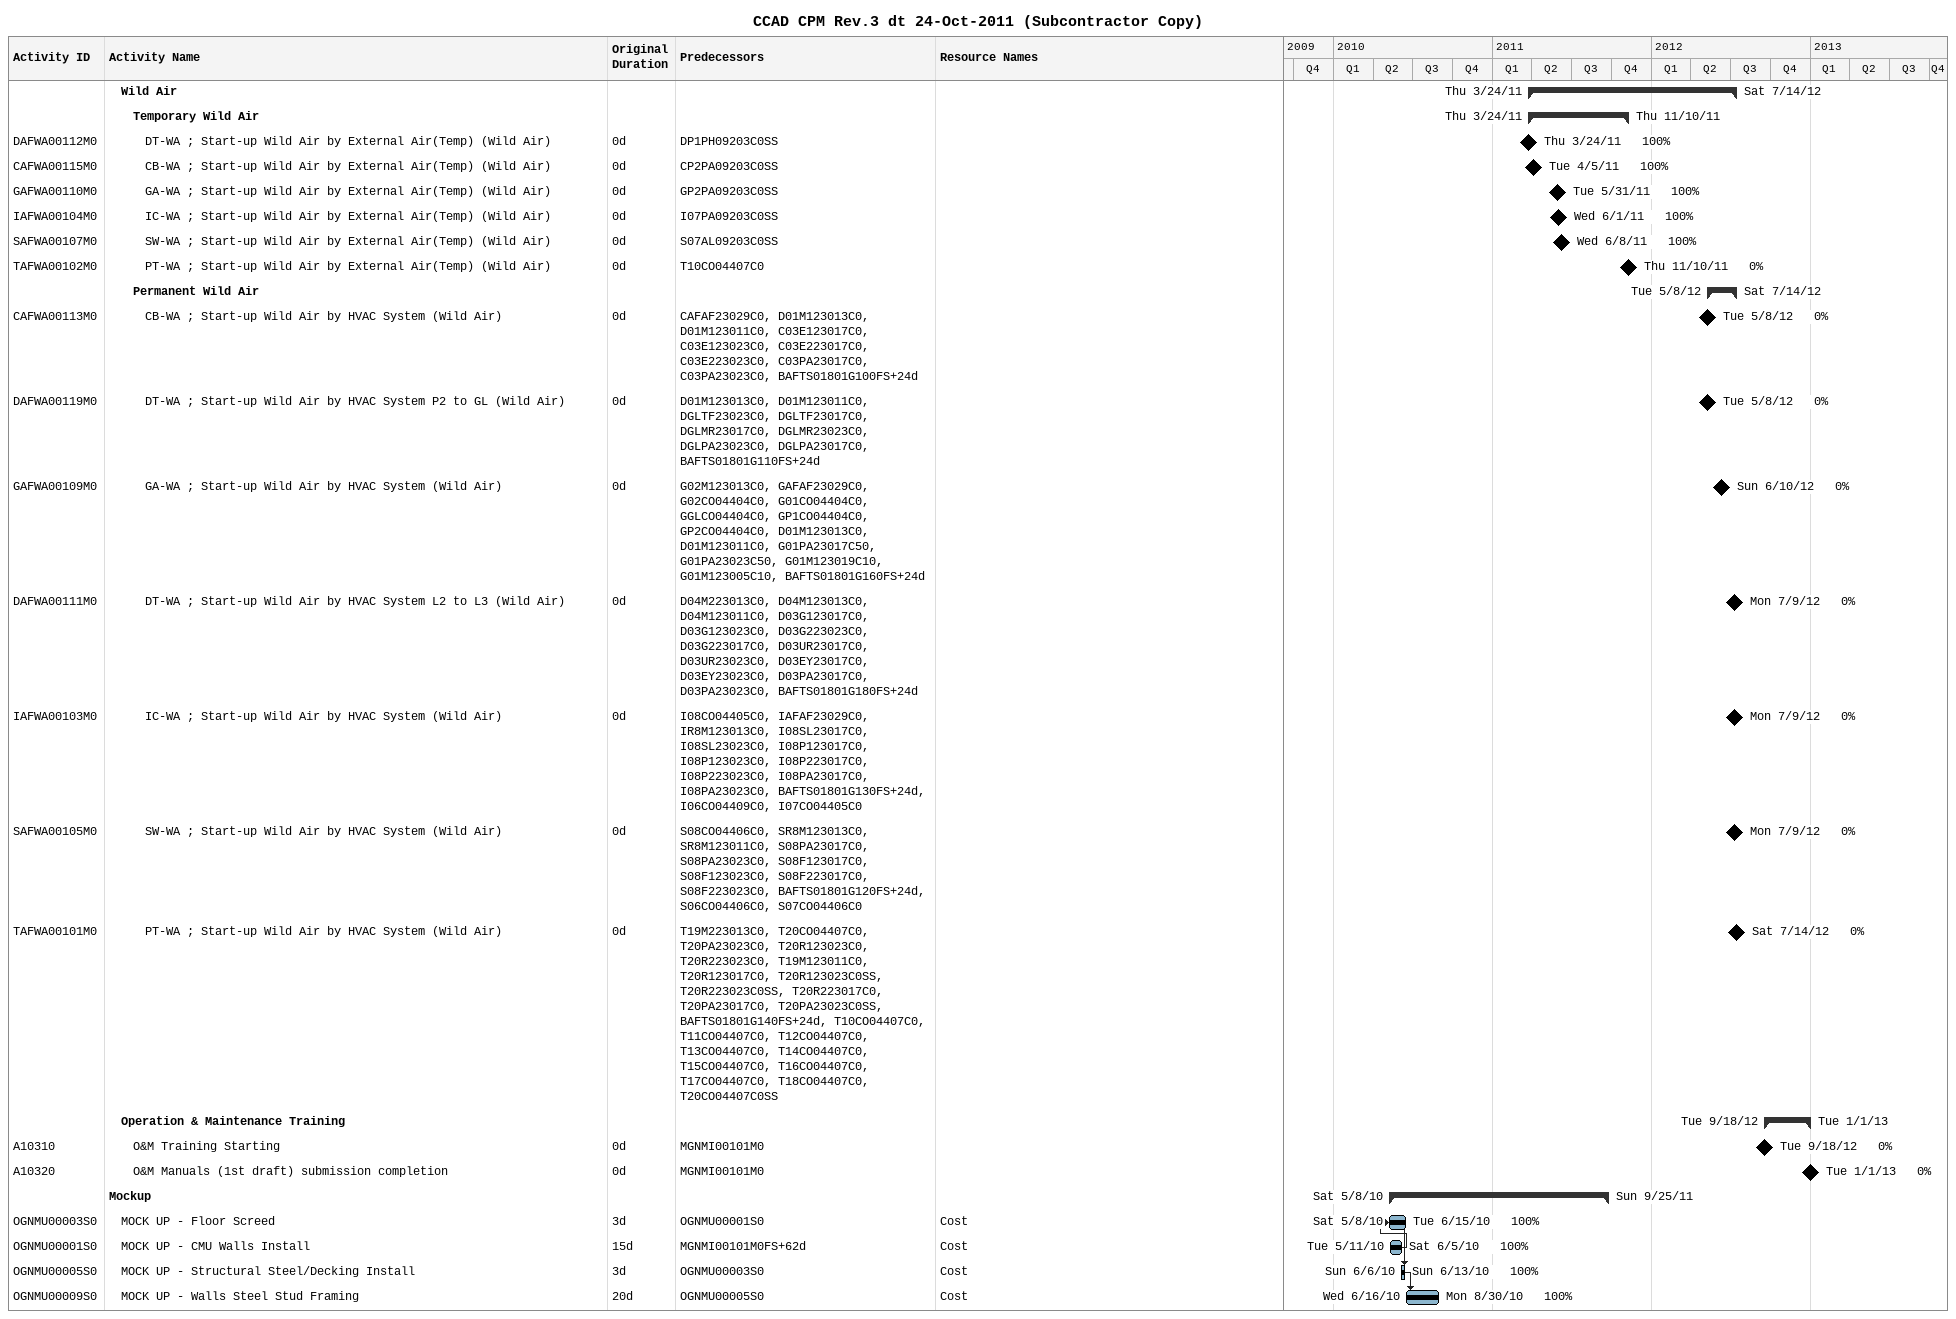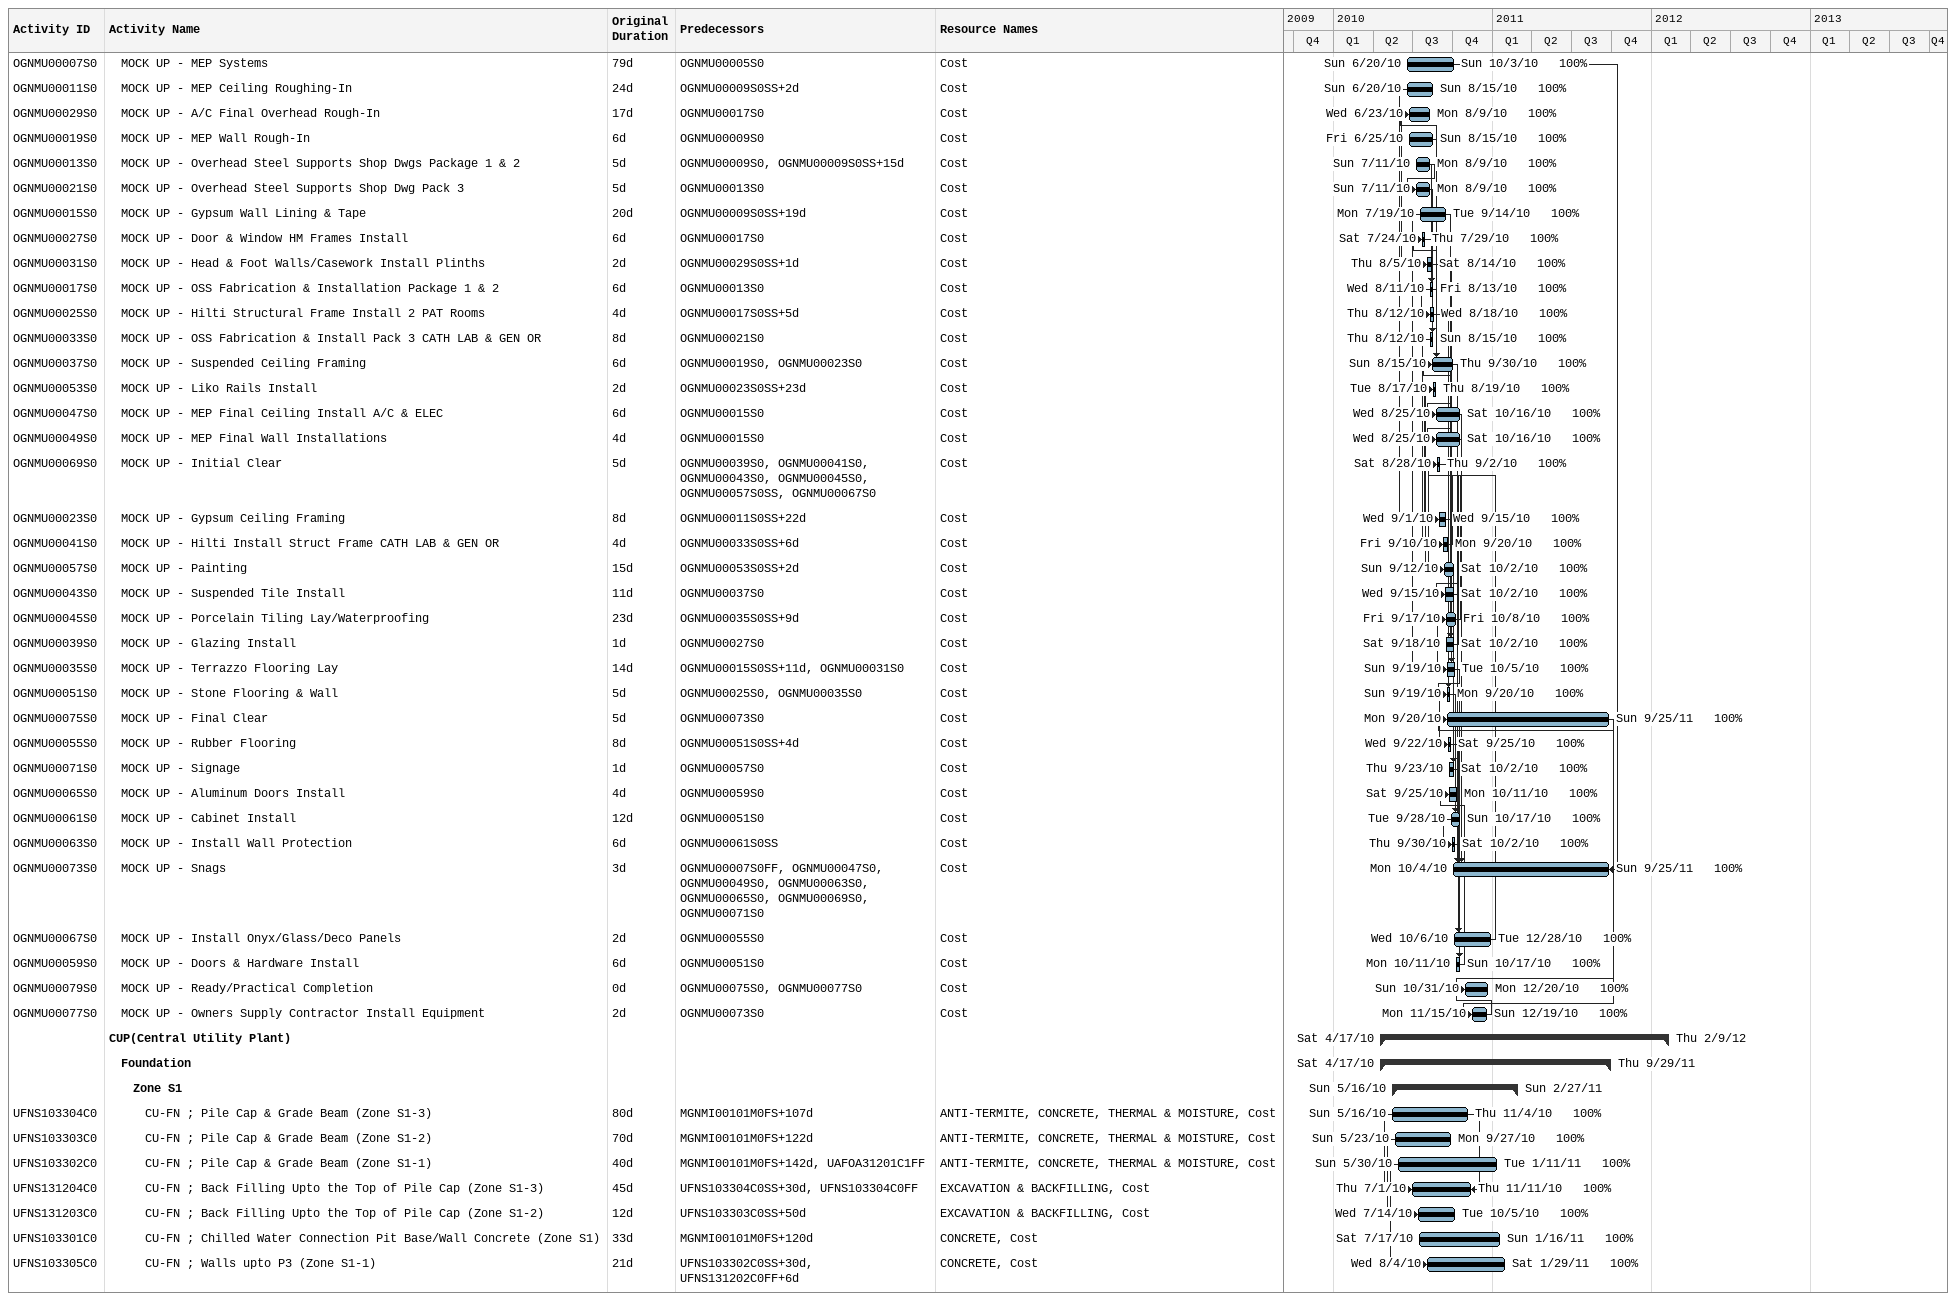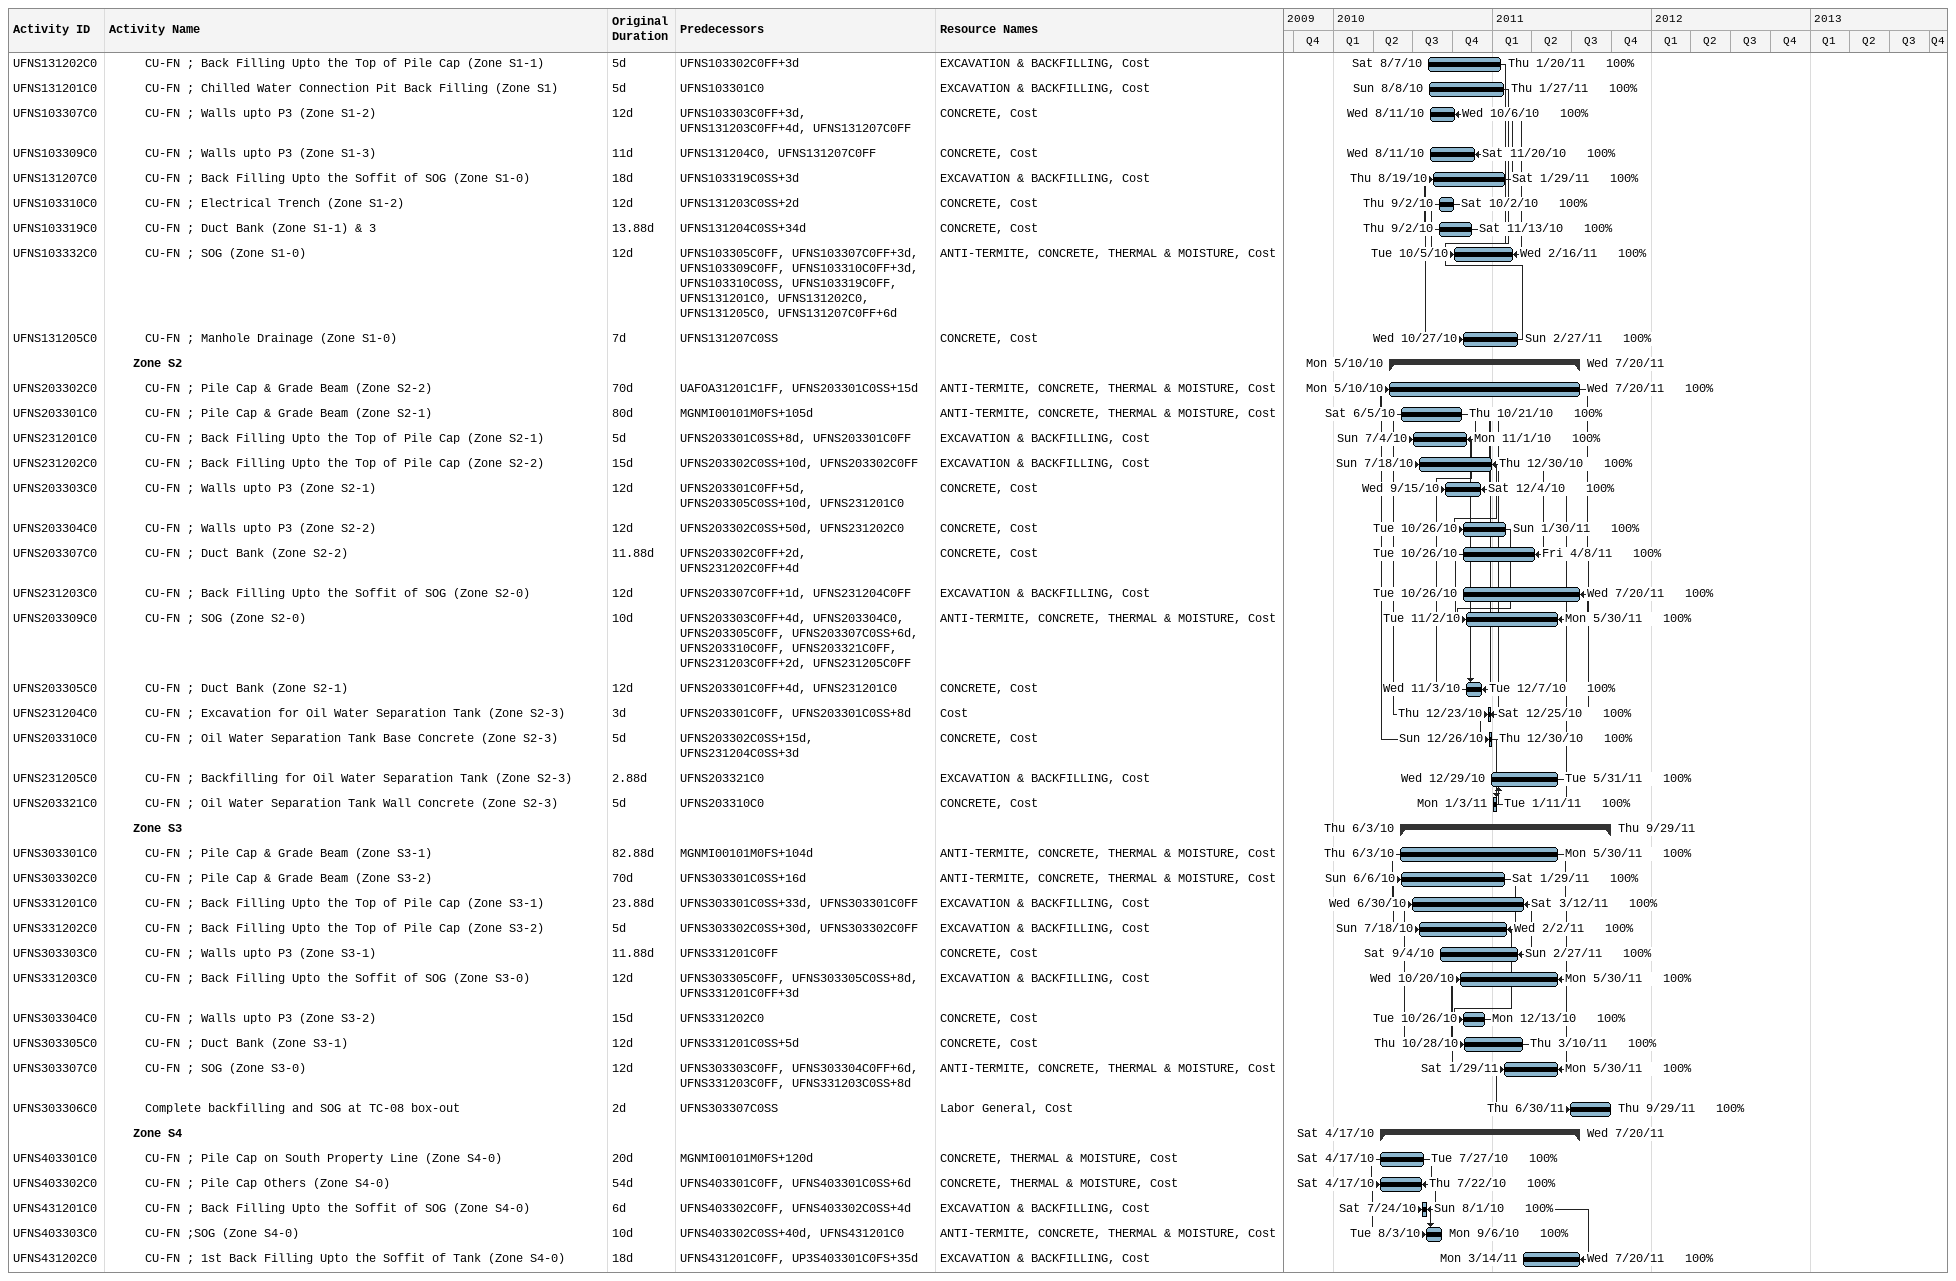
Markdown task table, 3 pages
CCAD CPM Rev.3 dt 24-Oct-2011 (Subcontractor Copy)

| ID | Level | Task | Original duration | Start | Finish | Predecessors | Resources | % complete |
|---|---|---|---|---|---|---|---|---|
|  | 2 | **Wild Air** |  | 2011-03-24 | 2012-07-14 |  |  |  |
|  | 3 | **Temporary Wild Air** |  | 2011-03-24 | 2011-11-10 |  |  |  |
| DAFWA00112M0 | 4 | DT-WA ; Start-up Wild Air by External Air(Temp) (Wild Air) | 0d | 2011-03-24 | 2011-03-24 | DP1PH09203C0SS |  | 100 |
| CAFWA00115M0 | 4 | CB-WA ; Start-up Wild Air by External Air(Temp) (Wild Air) | 0d | 2011-04-05 | 2011-04-05 | CP2PA09203C0SS |  | 100 |
| GAFWA00110M0 | 4 | GA-WA ; Start-up Wild Air by External Air(Temp) (Wild Air) | 0d | 2011-05-31 | 2011-05-31 | GP2PA09203C0SS |  | 100 |
| IAFWA00104M0 | 4 | IC-WA ; Start-up Wild Air by External Air(Temp) (Wild Air) | 0d | 2011-06-01 | 2011-06-01 | I07PA09203C0SS |  | 100 |
| SAFWA00107M0 | 4 | SW-WA ; Start-up Wild Air by External Air(Temp) (Wild Air) | 0d | 2011-06-08 | 2011-06-08 | S07AL09203C0SS |  | 100 |
| TAFWA00102M0 | 4 | PT-WA ; Start-up Wild Air by External Air(Temp) (Wild Air) | 0d | 2011-11-10 | 2011-11-10 | T10CO04407C0 |  | 0 |
|  | 3 | **Permanent Wild Air** |  | 2012-05-08 | 2012-07-14 |  |  |  |
| CAFWA00113M0 | 4 | CB-WA ; Start-up Wild Air by HVAC System (Wild Air) | 0d | 2012-05-08 | 2012-05-08 | CAFAF23029C0, D01M123013C0, D01M123011C0, C03E123017C0, C03E123023C0, C03E223017C0, C03E223023C0, C03PA23017C0, C03PA23023C0, BAFTS01801G100FS+24d |  | 0 |
| DAFWA00119M0 | 4 | DT-WA ; Start-up Wild Air by HVAC System P2 to GL (Wild Air) | 0d | 2012-05-08 | 2012-05-08 | D01M123013C0, D01M123011C0, DGLTF23023C0, DGLTF23017C0, DGLMR23017C0, DGLMR23023C0, DGLPA23023C0, DGLPA23017C0, BAFTS01801G110FS+24d |  | 0 |
| GAFWA00109M0 | 4 | GA-WA ; Start-up Wild Air by HVAC System (Wild Air) | 0d | 2012-06-10 | 2012-06-10 | G02M123013C0, GAFAF23029C0, G02CO04404C0, G01CO04404C0, GGLCO04404C0, GP1CO04404C0, GP2CO04404C0, D01M123013C0, D01M123011C0, G01PA23017C50, G01PA23023C50, G01M123019C10, G01M123005C10, BAFTS01801G160FS+24d |  | 0 |
| DAFWA00111M0 | 4 | DT-WA ; Start-up Wild Air by HVAC System L2 to L3 (Wild Air) | 0d | 2012-07-09 | 2012-07-09 | D04M223013C0, D04M123013C0, D04M123011C0, D03G123017C0, D03G123023C0, D03G223023C0, D03G223017C0, D03UR23017C0, D03UR23023C0, D03EY23017C0, D03EY23023C0, D03PA23017C0, D03PA23023C0, BAFTS01801G180FS+24d |  | 0 |
| IAFWA00103M0 | 4 | IC-WA ; Start-up Wild Air by HVAC System (Wild Air) | 0d | 2012-07-09 | 2012-07-09 | I08CO04405C0, IAFAF23029C0, IR8M123013C0, I08SL23017C0, I08SL23023C0, I08P123017C0, I08P123023C0, I08P223017C0, I08P223023C0, I08PA23017C0, I08PA23023C0, BAFTS01801G130FS+24d, I06CO04409C0, I07CO04405C0 |  | 0 |
| SAFWA00105M0 | 4 | SW-WA ; Start-up Wild Air by HVAC System (Wild Air) | 0d | 2012-07-09 | 2012-07-09 | S08CO04406C0, SR8M123013C0, SR8M123011C0, S08PA23017C0, S08PA23023C0, S08F123017C0, S08F123023C0, S08F223017C0, S08F223023C0, BAFTS01801G120FS+24d, S06CO04406C0, S07CO04406C0 |  | 0 |
| TAFWA00101M0 | 4 | PT-WA ; Start-up Wild Air by HVAC System (Wild Air) | 0d | 2012-07-14 | 2012-07-14 | T19M223013C0, T20CO04407C0, T20PA23023C0, T20R123023C0, T20R223023C0, T19M123011C0, T20R123017C0, T20R123023C0SS, T20R223023C0SS, T20R223017C0, T20PA23017C0, T20PA23023C0SS, BAFTS01801G140FS+24d, T10CO04407C0, T11CO04407C0, T12CO04407C0, T13CO04407C0, T14CO04407C0, T15CO04407C0, T16CO04407C0, T17CO04407C0, T18CO04407C0, T20CO04407C0SS |  | 0 |
|  | 2 | **Operation & Maintenance Training** |  | 2012-09-18 | 2013-01-01 |  |  |  |
| A10310 | 3 | O&M Training Starting | 0d | 2012-09-18 | 2012-09-18 | MGNMI00101M0 |  | 0 |
| A10320 | 3 | O&M Manuals (1st draft) submission completion | 0d | 2013-01-01 | 2013-01-01 | MGNMI00101M0 |  | 0 |
|  | 1 | **Mockup** |  | 2010-05-08 | 2011-09-25 |  |  |  |
| OGNMU00003S0 | 2 | MOCK UP - Floor Screed | 3d | 2010-05-08 | 2010-06-15 | OGNMU00001S0 | Cost | 100 |
| OGNMU00001S0 | 2 | MOCK UP - CMU Walls Install | 15d | 2010-05-11 | 2010-06-05 | MGNMI00101M0FS+62d | Cost | 100 |
| OGNMU00005S0 | 2 | MOCK UP - Structural Steel/Decking Install | 3d | 2010-06-06 | 2010-06-13 | OGNMU00003S0 | Cost | 100 |
| OGNMU00009S0 | 2 | MOCK UP - Walls Steel Stud Framing | 20d | 2010-06-16 | 2010-08-30 | OGNMU00005S0 | Cost | 100 |
| OGNMU00007S0 | 2 | MOCK UP - MEP Systems | 79d | 2010-06-20 | 2010-10-03 | OGNMU00005S0 | Cost | 100 |
| OGNMU00011S0 | 2 | MOCK UP - MEP Ceiling Roughing-In | 24d | 2010-06-20 | 2010-08-15 | OGNMU00009S0SS+2d | Cost | 100 |
| OGNMU00029S0 | 2 | MOCK UP - A/C Final Overhead Rough-In | 17d | 2010-06-23 | 2010-08-09 | OGNMU00017S0 | Cost | 100 |
| OGNMU00019S0 | 2 | MOCK UP - MEP Wall Rough-In | 6d | 2010-06-25 | 2010-08-15 | OGNMU00009S0 | Cost | 100 |
| OGNMU00013S0 | 2 | MOCK UP - Overhead Steel Supports Shop Dwgs Package 1 & 2 | 5d | 2010-07-11 | 2010-08-09 | OGNMU00009S0, OGNMU00009S0SS+15d | Cost | 100 |
| OGNMU00021S0 | 2 | MOCK UP - Overhead Steel Supports Shop Dwg Pack 3 | 5d | 2010-07-11 | 2010-08-09 | OGNMU00013S0 | Cost | 100 |
| OGNMU00015S0 | 2 | MOCK UP - Gypsum Wall Lining & Tape | 20d | 2010-07-19 | 2010-09-14 | OGNMU00009S0SS+19d | Cost | 100 |
| OGNMU00027S0 | 2 | MOCK UP - Door & Window HM Frames Install | 6d | 2010-07-24 | 2010-07-29 | OGNMU00017S0 | Cost | 100 |
| OGNMU00031S0 | 2 | MOCK UP - Head & Foot Walls/Casework Install Plinths | 2d | 2010-08-05 | 2010-08-14 | OGNMU00029S0SS+1d | Cost | 100 |
| OGNMU00017S0 | 2 | MOCK UP - OSS Fabrication & Installation Package 1 & 2 | 6d | 2010-08-11 | 2010-08-13 | OGNMU00013S0 | Cost | 100 |
| OGNMU00025S0 | 2 | MOCK UP - Hilti Structural Frame Install 2 PAT Rooms | 4d | 2010-08-12 | 2010-08-18 | OGNMU00017S0SS+5d | Cost | 100 |
| OGNMU00033S0 | 2 | MOCK UP - OSS Fabrication & Install Pack 3 CATH LAB & GEN OR | 8d | 2010-08-12 | 2010-08-15 | OGNMU00021S0 | Cost | 100 |
| OGNMU00037S0 | 2 | MOCK UP - Suspended Ceiling Framing | 6d | 2010-08-15 | 2010-09-30 | OGNMU00019S0, OGNMU00023S0 | Cost | 100 |
| OGNMU00053S0 | 2 | MOCK UP - Liko Rails Install | 2d | 2010-08-17 | 2010-08-19 | OGNMU00023S0SS+23d | Cost | 100 |
| OGNMU00047S0 | 2 | MOCK UP - MEP Final Ceiling Install A/C & ELEC | 6d | 2010-08-25 | 2010-10-16 | OGNMU00015S0 | Cost | 100 |
| OGNMU00049S0 | 2 | MOCK UP - MEP Final Wall Installations | 4d | 2010-08-25 | 2010-10-16 | OGNMU00015S0 | Cost | 100 |
| OGNMU00069S0 | 2 | MOCK UP - Initial Clear | 5d | 2010-08-28 | 2010-09-02 | OGNMU00039S0, OGNMU00041S0, OGNMU00043S0, OGNMU00045S0, OGNMU00057S0SS, OGNMU00067S0 | Cost | 100 |
| OGNMU00023S0 | 2 | MOCK UP - Gypsum Ceiling Framing | 8d | 2010-09-01 | 2010-09-15 | OGNMU00011S0SS+22d | Cost | 100 |
| OGNMU00041S0 | 2 | MOCK UP - Hilti Install Struct Frame CATH LAB & GEN OR | 4d | 2010-09-10 | 2010-09-20 | OGNMU00033S0SS+6d | Cost | 100 |
| OGNMU00057S0 | 2 | MOCK UP - Painting | 15d | 2010-09-12 | 2010-10-02 | OGNMU00053S0SS+2d | Cost | 100 |
| OGNMU00043S0 | 2 | MOCK UP - Suspended Tile Install | 11d | 2010-09-15 | 2010-10-02 | OGNMU00037S0 | Cost | 100 |
| OGNMU00045S0 | 2 | MOCK UP - Porcelain Tiling Lay/Waterproofing | 23d | 2010-09-17 | 2010-10-08 | OGNMU00035S0SS+9d | Cost | 100 |
| OGNMU00039S0 | 2 | MOCK UP - Glazing Install | 1d | 2010-09-18 | 2010-10-02 | OGNMU00027S0 | Cost | 100 |
| OGNMU00035S0 | 2 | MOCK UP - Terrazzo Flooring Lay | 14d | 2010-09-19 | 2010-10-05 | OGNMU00015S0SS+11d, OGNMU00031S0 | Cost | 100 |
| OGNMU00051S0 | 2 | MOCK UP - Stone Flooring & Wall | 5d | 2010-09-19 | 2010-09-20 | OGNMU00025S0, OGNMU00035S0 | Cost | 100 |
| OGNMU00075S0 | 2 | MOCK UP - Final Clear | 5d | 2010-09-20 | 2011-09-25 | OGNMU00073S0 | Cost | 100 |
| OGNMU00055S0 | 2 | MOCK UP - Rubber Flooring | 8d | 2010-09-22 | 2010-09-25 | OGNMU00051S0SS+4d | Cost | 100 |
| OGNMU00071S0 | 2 | MOCK UP - Signage | 1d | 2010-09-23 | 2010-10-02 | OGNMU00057S0 | Cost | 100 |
| OGNMU00065S0 | 2 | MOCK UP - Aluminum Doors Install | 4d | 2010-09-25 | 2010-10-11 | OGNMU00059S0 | Cost | 100 |
| OGNMU00061S0 | 2 | MOCK UP - Cabinet Install | 12d | 2010-09-28 | 2010-10-17 | OGNMU00051S0 | Cost | 100 |
| OGNMU00063S0 | 2 | MOCK UP - Install Wall Protection | 6d | 2010-09-30 | 2010-10-02 | OGNMU00061S0SS | Cost | 100 |
| OGNMU00073S0 | 2 | MOCK UP - Snags | 3d | 2010-10-04 | 2011-09-25 | OGNMU00007S0FF, OGNMU00047S0, OGNMU00049S0, OGNMU00063S0, OGNMU00065S0, OGNMU00069S0, OGNMU00071S0 | Cost | 100 |
| OGNMU00067S0 | 2 | MOCK UP - Install Onyx/Glass/Deco Panels | 2d | 2010-10-06 | 2010-12-28 | OGNMU00055S0 | Cost | 100 |
| OGNMU00059S0 | 2 | MOCK UP - Doors & Hardware Install | 6d | 2010-10-11 | 2010-10-17 | OGNMU00051S0 | Cost | 100 |
| OGNMU00079S0 | 2 | MOCK UP - Ready/Practical Completion | 0d | 2010-10-31 | 2010-12-20 | OGNMU00075S0, OGNMU00077S0 | Cost | 100 |
| OGNMU00077S0 | 2 | MOCK UP - Owners Supply Contractor Install Equipment | 2d | 2010-11-15 | 2010-12-19 | OGNMU00073S0 | Cost | 100 |
|  | 1 | **CUP(Central Utility Plant)** |  | 2010-04-17 | 2012-02-09 |  |  |  |
|  | 2 | **Foundation** |  | 2010-04-17 | 2011-09-29 |  |  |  |
|  | 3 | **Zone S1** |  | 2010-05-16 | 2011-02-27 |  |  |  |
| UFNS103304C0 | 4 | CU-FN ; Pile Cap & Grade Beam (Zone S1-3) | 80d | 2010-05-16 | 2010-11-04 | MGNMI00101M0FS+107d | ANTI-TERMITE, CONCRETE, THERMAL & MOISTURE, Cost | 100 |
| UFNS103303C0 | 4 | CU-FN ; Pile Cap & Grade Beam (Zone S1-2) | 70d | 2010-05-23 | 2010-09-27 | MGNMI00101M0FS+122d | ANTI-TERMITE, CONCRETE, THERMAL & MOISTURE, Cost | 100 |
| UFNS103302C0 | 4 | CU-FN ; Pile Cap & Grade Beam (Zone S1-1) | 40d | 2010-05-30 | 2011-01-11 | MGNMI00101M0FS+142d, UAFOA31201C1FF | ANTI-TERMITE, CONCRETE, THERMAL & MOISTURE, Cost | 100 |
| UFNS131204C0 | 4 | CU-FN ; Back Filling Upto the Top of Pile Cap (Zone S1-3) | 45d | 2010-07-01 | 2010-11-11 | UFNS103304C0SS+30d, UFNS103304C0FF | EXCAVATION & BACKFILLING, Cost | 100 |
| UFNS131203C0 | 4 | CU-FN ; Back Filling Upto the Top of Pile Cap (Zone S1-2) | 12d | 2010-07-14 | 2010-10-05 | UFNS103303C0SS+50d | EXCAVATION & BACKFILLING, Cost | 100 |
| UFNS103301C0 | 4 | CU-FN ; Chilled Water Connection Pit Base/Wall Concrete (Zone S1) | 33d | 2010-07-17 | 2011-01-16 | MGNMI00101M0FS+120d | CONCRETE, Cost | 100 |
| UFNS103305C0 | 4 | CU-FN ; Walls upto P3 (Zone S1-1) | 21d | 2010-08-04 | 2011-01-29 | UFNS103302C0SS+30d, UFNS131202C0FF+6d | CONCRETE, Cost | 100 |
| UFNS131202C0 | 4 | CU-FN ; Back Filling Upto the Top of Pile Cap (Zone S1-1) | 5d | 2010-08-07 | 2011-01-20 | UFNS103302C0FF+3d | EXCAVATION & BACKFILLING, Cost | 100 |
| UFNS131201C0 | 4 | CU-FN ; Chilled Water Connection Pit Back Filling (Zone S1) | 5d | 2010-08-08 | 2011-01-27 | UFNS103301C0 | EXCAVATION & BACKFILLING, Cost | 100 |
| UFNS103307C0 | 4 | CU-FN ; Walls upto P3 (Zone S1-2) | 12d | 2010-08-11 | 2010-10-06 | UFNS103303C0FF+3d, UFNS131203C0FF+4d, UFNS131207C0FF | CONCRETE, Cost | 100 |
| UFNS103309C0 | 4 | CU-FN ; Walls upto P3 (Zone S1-3) | 11d | 2010-08-11 | 2010-11-20 | UFNS131204C0, UFNS131207C0FF | CONCRETE, Cost | 100 |
| UFNS131207C0 | 4 | CU-FN ; Back Filling Upto the Soffit of SOG (Zone S1-0) | 18d | 2010-08-19 | 2011-01-29 | UFNS103319C0SS+3d | EXCAVATION & BACKFILLING, Cost | 100 |
| UFNS103310C0 | 4 | CU-FN ; Electrical Trench (Zone S1-2) | 12d | 2010-09-02 | 2010-10-02 | UFNS131203C0SS+2d | CONCRETE, Cost | 100 |
| UFNS103319C0 | 4 | CU-FN ; Duct Bank (Zone S1-1) & 3 | 13.88d | 2010-09-02 | 2010-11-13 | UFNS131204C0SS+34d | CONCRETE, Cost | 100 |
| UFNS103332C0 | 4 | CU-FN ; SOG (Zone S1-0) | 12d | 2010-10-05 | 2011-02-16 | UFNS103305C0FF, UFNS103307C0FF+3d, UFNS103309C0FF, UFNS103310C0FF+3d, UFNS103310C0SS, UFNS103319C0FF, UFNS131201C0, UFNS131202C0, UFNS131205C0, UFNS131207C0FF+6d | ANTI-TERMITE, CONCRETE, THERMAL & MOISTURE, Cost | 100 |
| UFNS131205C0 | 4 | CU-FN ; Manhole Drainage (Zone S1-0) | 7d | 2010-10-27 | 2011-02-27 | UFNS131207C0SS | CONCRETE, Cost | 100 |
|  | 3 | **Zone S2** |  | 2010-05-10 | 2011-07-20 |  |  |  |
| UFNS203302C0 | 4 | CU-FN ; Pile Cap & Grade Beam (Zone S2-2) | 70d | 2010-05-10 | 2011-07-20 | UAFOA31201C1FF, UFNS203301C0SS+15d | ANTI-TERMITE, CONCRETE, THERMAL & MOISTURE, Cost | 100 |
| UFNS203301C0 | 4 | CU-FN ; Pile Cap & Grade Beam (Zone S2-1) | 80d | 2010-06-05 | 2010-10-21 | MGNMI00101M0FS+105d | ANTI-TERMITE, CONCRETE, THERMAL & MOISTURE, Cost | 100 |
| UFNS231201C0 | 4 | CU-FN ; Back Filling Upto the Top of Pile Cap (Zone S2-1) | 5d | 2010-07-04 | 2010-11-01 | UFNS203301C0SS+8d, UFNS203301C0FF | EXCAVATION & BACKFILLING, Cost | 100 |
| UFNS231202C0 | 4 | CU-FN ; Back Filling Upto the Top of Pile Cap (Zone S2-2) | 15d | 2010-07-18 | 2010-12-30 | UFNS203302C0SS+10d, UFNS203302C0FF | EXCAVATION & BACKFILLING, Cost | 100 |
| UFNS203303C0 | 4 | CU-FN ; Walls upto P3 (Zone S2-1) | 12d | 2010-09-15 | 2010-12-04 | UFNS203301C0FF+5d, UFNS203305C0SS+10d, UFNS231201C0 | CONCRETE, Cost | 100 |
| UFNS203304C0 | 4 | CU-FN ; Walls upto P3 (Zone S2-2) | 12d | 2010-10-26 | 2011-01-30 | UFNS203302C0SS+50d, UFNS231202C0 | CONCRETE, Cost | 100 |
| UFNS203307C0 | 4 | CU-FN ; Duct Bank (Zone S2-2) | 11.88d | 2010-10-26 | 2011-04-08 | UFNS203302C0FF+2d, UFNS231202C0FF+4d | CONCRETE, Cost | 100 |
| UFNS231203C0 | 4 | CU-FN ; Back Filling Upto the Soffit of SOG (Zone S2-0) | 12d | 2010-10-26 | 2011-07-20 | UFNS203307C0FF+1d, UFNS231204C0FF | EXCAVATION & BACKFILLING, Cost | 100 |
| UFNS203309C0 | 4 | CU-FN ; SOG (Zone S2-0) | 10d | 2010-11-02 | 2011-05-30 | UFNS203303C0FF+4d, UFNS203304C0, UFNS203305C0FF, UFNS203307C0SS+6d, UFNS203310C0FF, UFNS203321C0FF, UFNS231203C0FF+2d, UFNS231205C0FF | ANTI-TERMITE, CONCRETE, THERMAL & MOISTURE, Cost | 100 |
| UFNS203305C0 | 4 | CU-FN ; Duct Bank (Zone S2-1) | 12d | 2010-11-03 | 2010-12-07 | UFNS203301C0FF+4d, UFNS231201C0 | CONCRETE, Cost | 100 |
| UFNS231204C0 | 4 | CU-FN ; Excavation for Oil Water Separation Tank (Zone S2-3) | 3d | 2010-12-23 | 2010-12-25 | UFNS203301C0FF, UFNS203301C0SS+8d | Cost | 100 |
| UFNS203310C0 | 4 | CU-FN ; Oil Water Separation Tank Base Concrete (Zone S2-3) | 5d | 2010-12-26 | 2010-12-30 | UFNS203302C0SS+15d, UFNS231204C0SS+3d | CONCRETE, Cost | 100 |
| UFNS231205C0 | 4 | CU-FN ; Backfilling for Oil Water Separation Tank (Zone S2-3) | 2.88d | 2010-12-29 | 2011-05-31 | UFNS203321C0 | EXCAVATION & BACKFILLING, Cost | 100 |
| UFNS203321C0 | 4 | CU-FN ; Oil Water Separation Tank Wall Concrete (Zone S2-3) | 5d | 2011-01-03 | 2011-01-11 | UFNS203310C0 | CONCRETE, Cost | 100 |
|  | 3 | **Zone S3** |  | 2010-06-03 | 2011-09-29 |  |  |  |
| UFNS303301C0 | 4 | CU-FN ; Pile Cap & Grade Beam (Zone S3-1) | 82.88d | 2010-06-03 | 2011-05-30 | MGNMI00101M0FS+104d | ANTI-TERMITE, CONCRETE, THERMAL & MOISTURE, Cost | 100 |
| UFNS303302C0 | 4 | CU-FN ; Pile Cap & Grade Beam (Zone S3-2) | 70d | 2010-06-06 | 2011-01-29 | UFNS303301C0SS+16d | ANTI-TERMITE, CONCRETE, THERMAL & MOISTURE, Cost | 100 |
| UFNS331201C0 | 4 | CU-FN ; Back Filling Upto the Top of Pile Cap (Zone S3-1) | 23.88d | 2010-06-30 | 2011-03-12 | UFNS303301C0SS+33d, UFNS303301C0FF | EXCAVATION & BACKFILLING, Cost | 100 |
| UFNS331202C0 | 4 | CU-FN ; Back Filling Upto the Top of Pile Cap (Zone S3-2) | 5d | 2010-07-18 | 2011-02-02 | UFNS303302C0SS+30d, UFNS303302C0FF | EXCAVATION & BACKFILLING, Cost | 100 |
| UFNS303303C0 | 4 | CU-FN ; Walls upto P3 (Zone S3-1) | 11.88d | 2010-09-04 | 2011-02-27 | UFNS331201C0FF | CONCRETE, Cost | 100 |
| UFNS331203C0 | 4 | CU-FN ; Back Filling Upto the Soffit of SOG (Zone S3-0) | 12d | 2010-10-20 | 2011-05-30 | UFNS303305C0FF, UFNS303305C0SS+8d, UFNS331201C0FF+3d | EXCAVATION & BACKFILLING, Cost | 100 |
| UFNS303304C0 | 4 | CU-FN ; Walls upto P3 (Zone S3-2) | 15d | 2010-10-26 | 2010-12-13 | UFNS331202C0 | CONCRETE, Cost | 100 |
| UFNS303305C0 | 4 | CU-FN ; Duct Bank (Zone S3-1) | 12d | 2010-10-28 | 2011-03-10 | UFNS331201C0SS+5d | CONCRETE, Cost | 100 |
| UFNS303307C0 | 4 | CU-FN ; SOG (Zone S3-0) | 12d | 2011-01-29 | 2011-05-30 | UFNS303303C0FF, UFNS303304C0FF+6d, UFNS331203C0FF, UFNS331203C0SS+8d | ANTI-TERMITE, CONCRETE, THERMAL & MOISTURE, Cost | 100 |
| UFNS303306C0 | 4 | Complete backfilling and SOG at TC-08 box-out | 2d | 2011-06-30 | 2011-09-29 | UFNS303307C0SS | Labor General, Cost | 100 |
|  | 3 | **Zone S4** |  | 2010-04-17 | 2011-07-20 |  |  |  |
| UFNS403301C0 | 4 | CU-FN ; Pile Cap on South Property Line (Zone S4-0) | 20d | 2010-04-17 | 2010-07-27 | MGNMI00101M0FS+120d | CONCRETE, THERMAL & MOISTURE, Cost | 100 |
| UFNS403302C0 | 4 | CU-FN ; Pile Cap Others (Zone S4-0) | 54d | 2010-04-17 | 2010-07-22 | UFNS403301C0FF, UFNS403301C0SS+6d | CONCRETE, THERMAL & MOISTURE, Cost | 100 |
| UFNS431201C0 | 4 | CU-FN ; Back Filling Upto the Soffit of SOG (Zone S4-0) | 6d | 2010-07-24 | 2010-08-01 | UFNS403302C0FF, UFNS403302C0SS+4d | EXCAVATION & BACKFILLING, Cost | 100 |
| UFNS403303C0 | 4 | CU-FN ;SOG (Zone S4-0) | 10d | 2010-08-03 | 2010-09-06 | UFNS403302C0SS+40d, UFNS431201C0 | ANTI-TERMITE, CONCRETE, THERMAL & MOISTURE, Cost | 100 |
| UFNS431202C0 | 4 | CU-FN ; 1st Back Filling Upto the Soffit of Tank (Zone S4-0) | 18d | 2011-03-14 | 2011-07-20 | UFNS431201C0FF, UP3S403301C0FS+35d | EXCAVATION & BACKFILLING, Cost | 100 |
